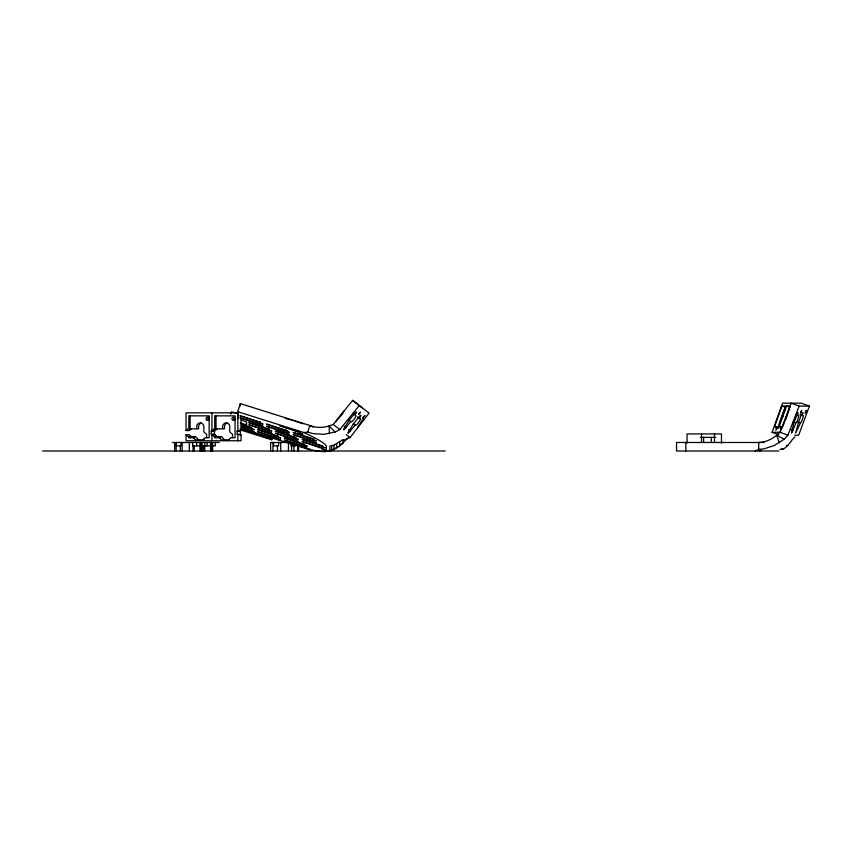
<?xml version="1.0" encoding="UTF-8"?>
<svg xmlns="http://www.w3.org/2000/svg" width="852" height="852" viewBox="0 0 852 852"><rect width="100%" height="100%" fill="white"/><g stroke="black" fill="none" stroke-linecap="round" stroke-linejoin="round"><path stroke-width="1.28" d="M785.118 409.152L784.83 410.185M784.149 410.036L779.889 421.921M788.153 412.656L788.547 410.909M802.275 415.584L802.935 412.666L800.997 415.584L798.377 422.869L795.63 433.082L800.518 422.869A3.877 0.596 -69.7 0 0 802.467 419.227A3.877 0.596 -69.7 0 0 803.138 415.584L799.9 414.7M230.711 414.157L231.446 411.835L237.783 413.55M237.751 418.822L237.751 411.718L240.328 403.592L309.819 425.478A200.721 14.239 17.6 0 1 313.312 427.118M240.157 429.845L271.724 439.781L272.512 437.289M237.751 411.718L303.834 432.518L307.721 432.124L309.819 425.478A79.023 45.997 -74.1 0 0 329.128 425.947L333.196 424.477L352.653 400.376L369.097 413.092L350.097 437.534L343.036 440.441M778.856 434.786L772.072 432.283L782.519 403.177L801.263 403.177L809.4 406.095L798.665 435.202L794.788 435.202M778.771 428.077L774.606 426.586L781.998 406.021L785.597 406.021L777.78 427.757M781.316 427.363L779.207 426.586L786.588 406.021L790.187 406.021L782.807 426.543M785.533 419.951L787.717 413.87M792.978 430.164L795.928 422.869A3.877 0.596 -69.7 0 0 797.877 419.227A3.877 0.596 -69.7 0 0 798.548 415.584L797.674 415.584L797.834 412.666L793.787 422.869L791.551 433.082L792.978 430.164L790.72 429.333M788.909 410.185L789.357 409.152M755.138 451.006L758.727 449.462L758.727 442.476A79.023 44.56 -88.7 0 0 776.683 435.255L780.017 432.283L791.231 403.177L799.144 406.095L809.4 406.095M758.727 449.462L764.063 448.834L774.34 445.436L784.202 439.27L787.93 435.202L799.144 406.095M360.396 419.674L360.854 418.95M350.886 421.495L351.205 421.751A3.877 0.777 -52.8 0 0 354.155 419.131A3.877 0.777 -52.8 0 0 355.891 415.563L355.071 414.913L356.583 412.155L356.093 411.782L349.16 420.142L343.462 429.483L343.952 429.866L350.886 421.495L348.883 419.983M355.263 424.924L355.582 425.18A3.877 0.777 -52.8 0 0 358.532 422.56A3.877 0.777 -52.8 0 0 360.279 418.992L359.448 418.343L360.96 415.584L360.471 415.212L353.537 423.572L347.84 432.912L348.33 433.295L355.263 424.924L353.26 423.412M779.942 449.462C787.397 449.707 790.049 440.782 795.054 436.831M335.763 421.793L344.346 410.611M339.096 417.991L342.983 412.922M357.595 427.267L363.314 418.833M784.245 411.441L785.097 408.726M307.721 432.124L313.003 433.615L323.824 434.328L335.081 432.028L339.863 429.525L359.32 405.435M348.244 437.822L339.66 445.915L331.716 450.101A94.54 6.709 17.6 0 1 328.616 450.996M238.464 412.826L186.045 412.826L186.045 430.558L188.196 428.812L198.591 428.812L198.591 426.799A3.877 3.6 -90 0 1 201.264 423.05M191.402 428.812L189.24 430.558L186.045 430.558M224.502 439.834L221.477 436.575L214.108 436.575L211.232 434.243L211.232 431.144L214.108 428.812L224.502 428.812L224.502 426.799A3.877 3.6 -90 0 1 227.165 423.05M202.595 439.834L205.183 437.736L209.145 437.736L209.145 415.851L188.846 415.851L188.846 428.812M211.232 431.144L214.427 431.144L217.303 428.812M206.461 437.736L206.748 434.403L203.873 432.07L203.873 426.799A3.877 3.6 -90 0 0 200.273 422.911A3.877 3.6 -90 0 0 196.674 426.799L196.674 428.812M191.402 436.575L189.24 434.829L186.045 434.829L186.045 440.761L241.052 440.761L241.052 434.829L237.133 434.243L237.133 431.144L241.052 430.558L241.052 419.163M228.496 439.834L231.094 437.736L235.045 437.736L235.045 415.851L214.757 415.851L214.757 428.812M232.372 437.736L232.66 434.403L229.774 432.07L229.774 426.799A3.877 3.6 -90 0 0 226.185 422.911A3.877 3.6 -90 0 0 222.585 426.799L222.585 428.812M237.133 431.144L241.052 430.558M327.956 451.123A94.54 6.709 17.6 0 0 329.926 450.25L329.926 446.097L333.963 445.181L343.036 439.568L342.93 443.604L341.066 444.137M759.473 451.006L761.432 450.239M329.926 450.25L331.716 450.101L331.716 445.947M241.201 428.407L307.966 449.185L310.064 449.036M774.606 426.586L776.736 426.586L775.842 430.164L777.972 427.246M779.207 426.586L781.337 426.586L780.432 430.164L782.562 427.246M215.151 430.558L211.946 430.558L211.946 412.826M772.072 432.283L780.996 432.283M211.232 434.243L214.427 434.243L217.303 436.575M237.133 434.243L241.052 434.829M215.151 434.829L211.946 434.829L211.946 440.761M700.355 437.353L715.872 437.353M204.586 439.834L195.396 439.834L193.457 437.736M229.294 439.834L221.307 439.834L219.358 437.736M172.423 442.476L219.273 442.476M287.912 442.476L270.616 442.476L270.616 451.006M764.159 442.476L676.531 442.476L676.531 451.006L778.813 451.006M786.62 445.436L787.759 445.436M210.689 445.884L192.701 445.884L192.701 442.476M212.499 445.884L215.332 445.884L215.332 442.476M291.001 445.884L295.527 445.884M781.625 448.834L783.691 448.834M42.6 451.006L445.181 451.006M307.966 449.185L311.928 449.994A91.377 6.486 17.6 0 0 326.401 450.761L326.401 446.608A197.557 14.015 17.6 0 0 307.987 434.477L303.834 432.518M290.798 419.94L292.8 420.419M240.296 423.039L246.633 424.754L246.633 422.06L241.084 420.036M294.036 420.803L302.865 423.742M285.399 418.321L289.723 419.599M241.382 424.062L251.745 427.725L246.931 427.033L241.382 424.882M241.382 426.138L251.745 429.813L246.931 429.11L241.382 426.958M240.115 428.641L271.724 438.599L271.724 439.781M786.588 406.021L789.751 407.192M781.998 406.021L785.161 407.192M797.813 421.996L800.188 422.869M793.223 421.996L795.598 422.869M780.017 432.283L787.93 435.202M784.202 439.27L776.683 435.255L779.303 442.689M353.069 413.401L355.071 414.913M357.446 416.83L359.448 418.343M344.283 426.234L346.189 427.683M348.67 429.664L350.577 431.112M333.196 424.477L339.863 429.525M352.653 400.376L362.217 407.874M346.402 434.648L350.097 437.534M186.045 434.829L188.196 436.575L195.577 436.575L198.591 439.834M335.081 432.028L329.128 425.947L329.383 433.625M219.56 436.575L220.636 437.736L214.757 437.736L214.757 436.575M193.649 436.575L194.735 437.736L188.846 437.736L188.846 436.575M721.474 443.125L721.474 433.934L687.042 433.934L687.042 443.125M714.487 433.934L714.487 442.476M711.377 437.353L711.377 442.476M703.624 437.353L703.624 442.316M701.526 433.934L701.526 442.476M685.849 442.476L685.849 451.006M339.66 441.751L339.66 445.915A94.54 6.709 17.6 0 1 337.68 446.789M336.615 443.785L336.615 447.939A94.54 6.709 17.6 0 1 333.515 448.823M333.963 445.181L333.963 449.334A94.54 6.709 17.6 0 1 329.479 450.154M298.562 444.914L298.562 451.006M297.785 444.914L297.785 451.006M293.897 445.884L293.897 451.006M291.576 445.884L291.576 451.006M291.256 443.615L291.256 445.884M288.466 442.476L288.466 451.006M280.702 442.476L280.702 451.006M278.615 442.476L278.615 445.884L273.641 445.884L273.641 442.476M277.443 445.884L277.443 451.006M272.949 442.476L272.949 451.006M240.328 403.592L240.328 405.967M240.328 431.144L240.328 434.243M237.857 412.826L237.857 430.558M237.857 434.829L237.857 440.761M216.035 415.851L216.035 428.812M216.035 436.575L216.035 437.736M214.427 431.144L214.427 434.243M212.627 442.476L212.627 451.006M211.69 442.476L211.69 451.006M211.03 442.476L211.03 451.006M210.519 442.476L210.519 451.006M207.132 442.476L207.132 445.884M204.863 442.476L204.863 445.884M204.704 445.884L204.704 451.006M203.543 445.884L203.543 451.006M202.158 442.476L202.158 451.006M201.221 442.476L201.221 451.006M200.561 442.476L200.561 451.006M200.06 442.476L200.06 451.006M196.663 442.476L196.663 445.884M194.245 445.884L194.245 451.006M193.074 445.884L193.074 451.006M190.124 415.851L190.124 428.812M190.124 436.575L190.124 437.736M189.325 442.476L189.325 451.006M182.136 442.476L182.136 451.006M180.975 442.476L180.975 445.884L176.364 445.884L176.364 442.476M180.326 445.884L180.326 451.006M176.162 442.476L176.162 451.006M174.649 442.476L174.649 451.006M209.017 420.302A1.555 1.438 -90 0 1 209.017 417.299M234.577 420.142A1.555 1.438 -90 0 1 234.577 417.459M782.988 416.532A3.877 0.596 -69.7 0 1 783.371 415.648M800.624 412.964L801.689 410.472L800.624 412.964M805.215 412.964L806.29 410.472L805.215 412.964M358.564 414.434L360.428 412.219L358.564 414.434M362.941 417.863L364.816 415.648L362.941 417.863M257.666 421.846L239.902 415.701L260.627 422.209L257.666 421.846M259.935 423.125L262.842 424.072L259.935 423.125M257.666 423.923L239.902 417.778L260.627 424.296L257.666 423.923M259.935 425.201L262.842 426.149L259.935 425.201M251.052 428.641L253.96 429.589L251.052 428.641M251.052 430.718L253.96 431.666L251.052 430.718M266.548 428.801L248.784 422.656L269.509 429.163L266.548 428.801M268.817 430.079L271.724 431.027L268.817 430.079M266.548 430.878L248.784 424.733L269.509 431.24L266.548 430.878M268.817 432.156L271.724 433.104L268.817 432.156M284.312 430.239L266.548 424.094L287.273 430.601L284.312 430.239M264.376 436.991L267.283 437.939L264.376 436.991M286.581 431.517L289.488 432.465L286.581 431.517M284.312 432.315L266.548 426.17L287.273 432.678L284.312 432.315M275.43 435.755L257.666 429.61L278.391 436.117L275.43 435.755M286.581 433.593L289.488 434.541L286.581 433.593M275.43 437.832L257.666 431.687L278.391 438.194L275.43 437.832M277.699 437.033L280.606 437.981L277.699 437.033M297.636 431.836L279.871 425.691L300.596 432.198L297.636 431.836M277.699 439.11L280.606 440.058L277.699 439.11M299.904 433.114L302.811 434.062L299.904 433.114M293.195 437.193L275.43 431.037L296.155 437.555L293.195 437.193M295.463 438.471L298.37 439.419L295.463 438.471M293.195 439.27L275.43 433.125L296.155 439.632L293.195 439.27M295.463 440.548L298.37 441.496L295.463 440.548M310.948 438.631L293.195 432.475L313.909 438.993L310.948 438.631M313.227 439.909L316.135 440.857L313.227 439.909M310.948 440.708L293.195 434.552L313.909 441.07L310.948 440.708M302.077 444.148L284.312 437.992L305.037 444.51L302.077 444.148M313.227 441.986L316.135 442.933L313.227 441.986M304.345 445.426L307.252 446.373L304.345 445.426M302.077 446.224L284.312 440.069L305.037 446.586L302.077 446.224M304.345 447.502L307.252 448.45L304.345 447.502M319.83 445.575L302.077 439.43L322.791 445.947L319.83 445.575M322.109 446.863L325.017 447.801L322.109 446.863M319.83 447.662L302.077 441.506L322.791 448.024L319.83 447.662M322.109 448.94L325.017 449.888L322.109 448.94M208.719 419.578A1.555 1.438 -90 0 0 207.473 417.246A1.555 1.438 -90 0 0 206.227 419.578A1.555 1.438 -90 0 0 208.719 419.578M234.619 419.578A1.555 1.438 -90 0 0 233.373 417.246A1.555 1.438 -90 0 0 232.127 419.578A1.555 1.438 -90 0 0 234.619 419.578"/></g></svg>
